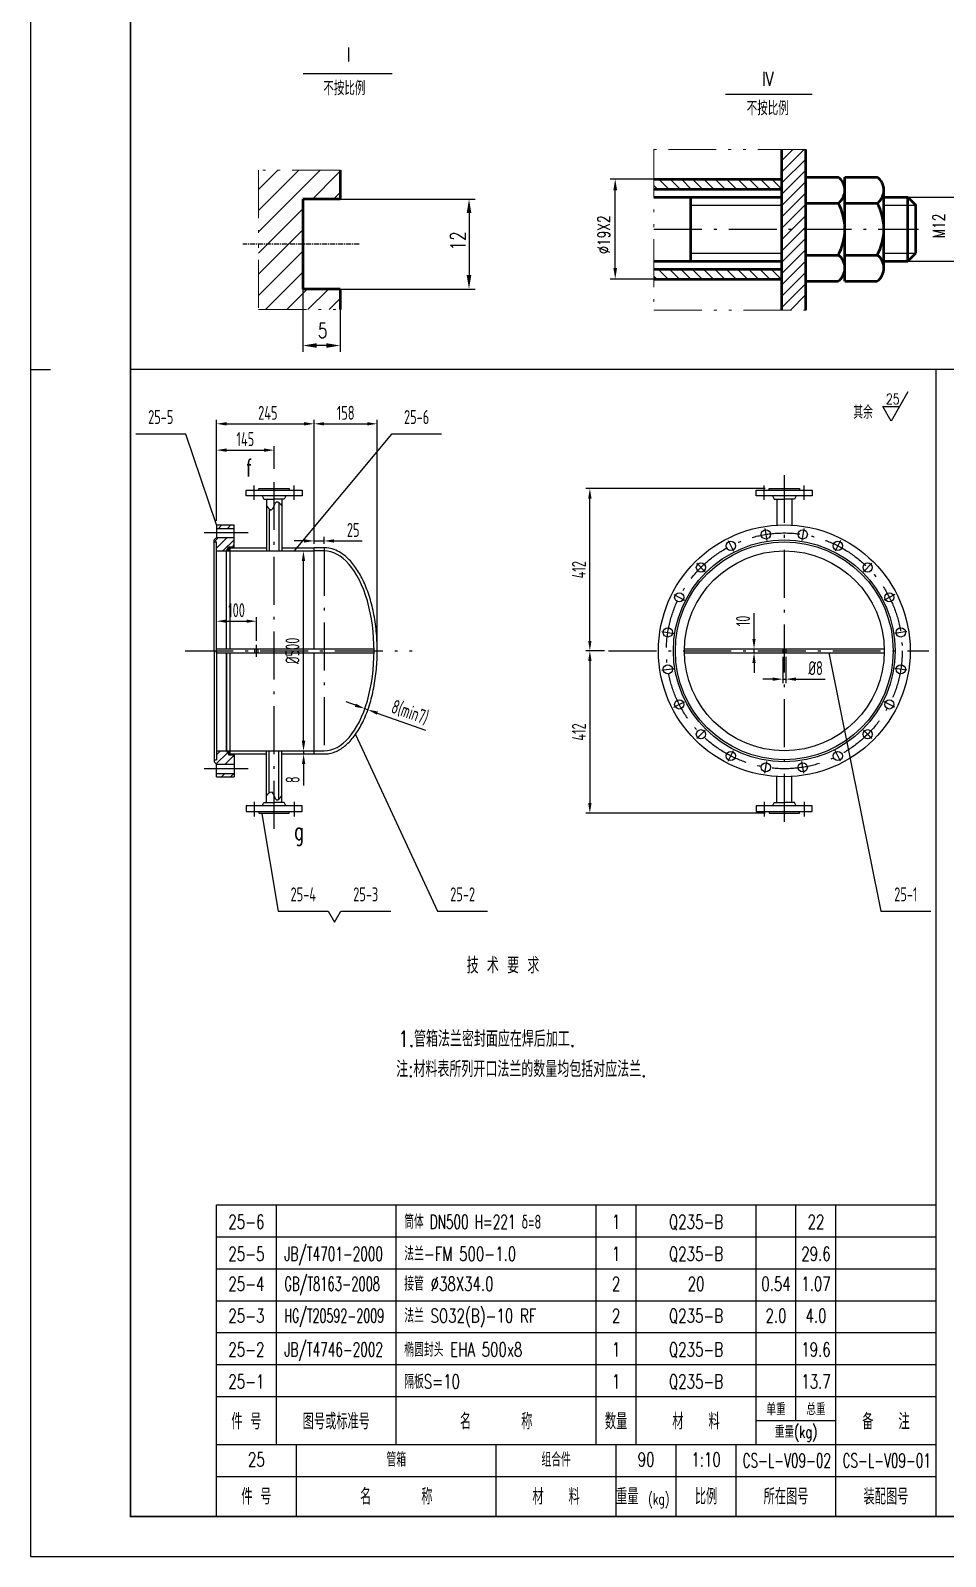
# Model space of a CAD drawing. Extents: x 28446 to 36913, y 3260 to 15560.
# Drawn here: x 28446 to 30735, y 3260 to 7078 of the extents above; entities that cross this region are included whole.
import ezdxf
from ezdxf.enums import TextEntityAlignment as Align

# ---------------------------------------------------------------- set-up
doc = ezdxf.new("R2010")
doc.units = 0
doc.header["$LTSCALE"] = 10
for name, pattern in [('ACAD_ISO10W100', [18.7, 12, -3, 0.7, -3]), ('ACAD_ISO12W100', [22.4, 12, -3, 0.7, -3, 0.7, -3]), ('CENTER', [2, 1.25, -0.25, 0.25, -0.25]), ('DASHED', [5, 4, -1])]:
    doc.linetypes.add(name, pattern=pattern)
for name, color, linetype in [('2', 1, 'Continuous'), ('CDR_DWG3', 2, 'ACAD_ISO10W100'), ('CDR_DWG4', 3, 'ACAD_ISO12W100'), ('hgjy', 7, 'Continuous'), ('K1', 4, 'Continuous'), ('STEEL_DASH', 7, 'DASHED'), ('tank', 1, 'Continuous'), ('tankx', 2, 'ACAD_ISO10W100'), ('tanky', 7, 'Continuous')]:
    doc.layers.add(name, color=color, linetype=linetype)
doc.layers.add('CDR_DWG1', color=1, linetype='Continuous', lineweight=50)
doc.layers.add('双点划线', color=3, linetype='ACAD_ISO12W100', lineweight=18)
doc.styles.add('HGCAD', font='gbenor.shx', dxfattribs={"width": 0.75, "bigfont": 'gbcbig.shx'})
doc.styles.add('hzfs', font='simplex.shx', dxfattribs={"width": 0.7, "bigfont": 'hzfs.shx'})
doc.dimstyles.new('HGCAD$0', dxfattribs={"dimscale": 10, "dimtxt": 3.5, "dimasz": 2.5, "dimexe": 1, "dimexo": 1, "dimgap": 1, "dimtad": 1, "dimdec": 0, "dimdsep": 46, "dimtxsty": 'HGCAD', "dimcen": 0, "dimclrd": 4, "dimclre": 4, "dimclrt": 7, "dimadec": 0, "dimazin": 0, "dimtfac": 0.7, "dimtmove": 0, "dimatfit": 0, "dimfxl": 1, "dimarcsym": 0})
pattern_1 = [(45, (0, 2038.154), (-11.22532, 11.22532), [])]

# ---------------------------------------------------------------- blocks, each defined once
blk = doc.blocks.new('*D93')
at = {"color": 4, "lineweight": -2}
for p, q in [((28911.4, 5563.3), (28911.4, 5610.1)), ((28936.4, 5600.1), (28986.4, 5600.1)), ((29011.4, 5551.2), (29011.4, 5610.1))]:
    blk.add_line(p, q, dxfattribs=at)
at = {"color": 4}
for points in [[(28936.4, 5604.3), (28936.4, 5596), (28911.4, 5600.1)], [(28986.4, 5604.3), (28986.4, 5596), (29011.4, 5600.1)]]:
    blk.add_solid(points, dxfattribs=at)
at = {"layer": 'Defpoints', "color": 0}
for p in [(29011.4, 5600.1), (28911.4, 5553.3), (29011.4, 5541.2)]:
    blk.add_point(p, dxfattribs=at)
at = {"color": 7, "insert": (28961.4, 5627.6), "char_height": 35, "attachment_point": 5, "style": 'HGCAD'}
blk.add_mtext('100', dxfattribs=at)
blk = doc.blocks.new('*D94')
at = {"color": 4, "lineweight": -2}
for p, q in [((30256, 5555.8), (30256, 5620.5)), ((30256, 5520.8), (30256, 5530.8)), ((30256, 5495.8), (30256, 5470.8))]:
    blk.add_line(p, q, dxfattribs=at)
at = {"color": 4}
for points in [[(30251.8, 5555.8), (30260.1, 5555.8), (30256, 5530.8)], [(30251.8, 5495.8), (30260.1, 5495.8), (30256, 5520.8)]]:
    blk.add_solid(points, dxfattribs=at)
at = {"layer": 'Defpoints', "color": 0}
for p in [(30256, 5530.8), (30256, 5530.8), (30256, 5520.8)]:
    blk.add_point(p, dxfattribs=at)
at = {"color": 7, "insert": (30228.5, 5600.7), "char_height": 35, "attachment_point": 5, "rotation": 90, "style": 'HGCAD'}
blk.add_mtext('10', dxfattribs=at)
blk = doc.blocks.new('*D95')
at = {"color": 4, "lineweight": -2}
for p, q in [((28911.4, 5850.8), (28911.4, 6038.1)), ((29055.4, 5981.3), (29055.4, 6038.1)), ((28936.4, 6028.1), (29030.4, 6028.1))]:
    blk.add_line(p, q, dxfattribs=at)
at = {"color": 4}
for points in [[(28936.4, 6032.3), (28936.4, 6023.9), (28911.4, 6028.1)], [(29030.4, 6032.3), (29030.4, 6023.9), (29055.4, 6028.1)]]:
    blk.add_solid(points, dxfattribs=at)
at = {"layer": 'Defpoints', "color": 0}
for p in [(29055.4, 6028.1), (29055.4, 5971.3), (28911.4, 5840.8)]:
    blk.add_point(p, dxfattribs=at)
at = {"color": 7, "insert": (28983.4, 6055.6), "char_height": 35, "attachment_point": 5, "style": 'HGCAD'}
blk.add_mtext('145', dxfattribs=at)
blk = doc.blocks.new('*D96')
at = {"color": 4, "lineweight": -2}
for p, q in [((29155.4, 5793.8), (29155.4, 5810.9)), ((29180.4, 5793.8), (29180.4, 5810.9)), ((29130.4, 5800.9), (29105.4, 5800.9)), ((29155.4, 5800.9), (29180.4, 5800.9)), ((29205.4, 5800.9), (29276, 5800.9))]:
    blk.add_line(p, q, dxfattribs=at)
at = {"color": 4}
for points in [[(29130.4, 5805), (29130.4, 5796.7), (29155.4, 5800.9)], [(29205.4, 5805), (29205.4, 5796.7), (29180.4, 5800.9)]]:
    blk.add_solid(points, dxfattribs=at)
at = {"layer": 'Defpoints', "color": 0}
for p in [(29155.4, 5783.8), (29180.4, 5800.9), (29180.4, 5783.8)]:
    blk.add_point(p, dxfattribs=at)
at = {"color": 7, "insert": (29253.2, 5828.4), "char_height": 35, "attachment_point": 5, "style": 'HGCAD'}
blk.add_mtext('25', dxfattribs=at)
blk = doc.blocks.new('*D85')
at = {"color": 4, "lineweight": -2}
for p, q in [((28911.4, 5850.8), (28911.4, 6103.9)), ((28936.4, 6093.9), (29130.4, 6093.9)), ((29155.4, 5793.8), (29155.4, 6103.9))]:
    blk.add_line(p, q, dxfattribs=at)
at = {"color": 4}
for points in [[(28936.4, 6098.1), (28936.4, 6089.8), (28911.4, 6093.9)], [(29130.4, 6098.1), (29130.4, 6089.8), (29155.4, 6093.9)]]:
    blk.add_solid(points, dxfattribs=at)
at = {"layer": 'Defpoints', "color": 0}
for p in [(29155.4, 6093.9), (28911.4, 5840.8), (29155.4, 5783.8)]:
    blk.add_point(p, dxfattribs=at)
at = {"color": 7, "insert": (29039.7, 6121.4), "char_height": 35, "attachment_point": 5, "style": 'HGCAD'}
blk.add_mtext('245', dxfattribs=at)
blk = doc.blocks.new('*D97')
at = {"color": 4, "lineweight": -2}
for p, q in [((29155.4, 5793.8), (29155.4, 6103.9)), ((29180.4, 6093.9), (29288.4, 6093.9)), ((29313.4, 5535.8), (29313.4, 6103.9))]:
    blk.add_line(p, q, dxfattribs=at)
at = {"color": 4}
for points in [[(29180.4, 6098.1), (29180.4, 6089.8), (29155.4, 6093.9)], [(29288.4, 6098.1), (29288.4, 6089.8), (29313.4, 6093.9)]]:
    blk.add_solid(points, dxfattribs=at)
at = {"layer": 'Defpoints', "color": 0}
for p in [(29313.4, 6093.9), (29155.4, 5783.8), (29313.4, 5525.8)]:
    blk.add_point(p, dxfattribs=at)
at = {"color": 7, "insert": (29234.4, 6121.4), "char_height": 35, "attachment_point": 5, "style": 'HGCAD'}
blk.add_mtext('158', dxfattribs=at)
blk = doc.blocks.new('*D98')
at = {"color": 4, "lineweight": -2}
for p, q in [((29258.9, 5389.6), (29235.3, 5398)), ((29282.4, 5381.3), (29290, 5378.6)), ((29313.5, 5370.3), (29434.3, 5327.5))]:
    blk.add_line(p, q, dxfattribs=at)
at = {"color": 4}
for points in [[(29260.2, 5393.6), (29257.5, 5385.7), (29282.4, 5381.3)], [(29314.9, 5374.2), (29312.1, 5366.3), (29290, 5378.6)]]:
    blk.add_solid(points, dxfattribs=at)
at = {"layer": 'Defpoints', "color": 0}
for p in [(29282.4, 5381.3), (29290, 5378.6), (29290, 5378.6)]:
    blk.add_point(p, dxfattribs=at)
at = {"color": 7, "insert": (29395.1, 5371.3), "char_height": 35, "attachment_point": 5, "rotation": 340.4899, "style": 'HGCAD'}
blk.add_mtext('8(min7)', dxfattribs=at)
blk = doc.blocks.new('*D99')
at = {"color": 4, "lineweight": -2}
for p, q in [((30283.8, 5931.8), (29835.3, 5931.8)), ((29845.3, 5550.8), (29845.3, 5906.8)), ((29881.8, 5525.8), (29835.3, 5525.8))]:
    blk.add_line(p, q, dxfattribs=at)
at = {"color": 4}
for points in [[(29841.1, 5906.8), (29849.5, 5906.8), (29845.3, 5931.8)], [(29841.1, 5550.8), (29849.5, 5550.8), (29845.3, 5525.8)]]:
    blk.add_solid(points, dxfattribs=at)
at = {"layer": 'Defpoints', "color": 0}
for p in [(29845.3, 5931.8), (30293.8, 5931.8), (29891.8, 5525.8)]:
    blk.add_point(p, dxfattribs=at)
at = {"color": 7, "insert": (29817.8, 5728.8), "char_height": 35, "attachment_point": 5, "rotation": 90, "style": 'HGCAD'}
blk.add_mtext('412', dxfattribs=at)
blk = doc.blocks.new('*D100')
at = {"color": 4, "lineweight": -2}
for p, q in [((30327.8, 5510.8), (30327.8, 5445.1)), ((30335.8, 5510.8), (30335.8, 5445.1)), ((30302.8, 5455.1), (30277.8, 5455.1)), ((30327.8, 5455.1), (30335.8, 5455.1)), ((30360.8, 5455.1), (30434.2, 5455.1))]:
    blk.add_line(p, q, dxfattribs=at)
at = {"color": 4}
for points in [[(30302.8, 5459.2), (30302.8, 5450.9), (30327.8, 5455.1)], [(30360.8, 5459.2), (30360.8, 5450.9), (30335.8, 5455.1)]]:
    blk.add_solid(points, dxfattribs=at)
at = {"layer": 'Defpoints', "color": 0}
for p in [(30327.8, 5520.8), (30335.8, 5520.8), (30335.8, 5455.1)]:
    blk.add_point(p, dxfattribs=at)
at = {"color": 7, "insert": (30410, 5482.6), "char_height": 35, "attachment_point": 5, "style": 'HGCAD'}
blk.add_mtext('%%C8', dxfattribs=at)
blk = doc.blocks.new('*D101')
at = {"color": 4, "lineweight": -2}
for p, q in [((29116.7, 5775.8), (29138.8, 5775.8)), ((29128.8, 5300.8), (29128.8, 5750.8)), ((29116.7, 5275.8), (29138.8, 5275.8))]:
    blk.add_line(p, q, dxfattribs=at)
at = {"color": 4}
for points in [[(29124.6, 5750.8), (29132.9, 5750.8), (29128.8, 5775.8)], [(29124.6, 5300.8), (29132.9, 5300.8), (29128.8, 5275.8)]]:
    blk.add_solid(points, dxfattribs=at)
at = {"layer": 'Defpoints', "color": 0}
for p in [(29106.7, 5775.8), (29128.8, 5775.8), (29106.7, 5275.8)]:
    blk.add_point(p, dxfattribs=at)
at = {"color": 7, "insert": (29101.3, 5525.8), "char_height": 35, "attachment_point": 5, "rotation": 90, "style": 'HGCAD'}
blk.add_mtext('%%C500', dxfattribs=at)
blk = doc.blocks.new('*D86')
at = {"color": 4, "lineweight": -2}
for p, q in [((29129.2, 5300.8), (29129.2, 5325.8)), ((29126.3, 5275.8), (29139.2, 5275.8)), ((29129.2, 5275.8), (29129.2, 5267.8)), ((29129.2, 5242.8), (29129.2, 5189.1))]:
    blk.add_line(p, q, dxfattribs=at)
at = {"color": 4}
for points in [[(29125, 5300.8), (29133.3, 5300.8), (29129.2, 5275.8)], [(29125, 5242.8), (29133.3, 5242.8), (29129.2, 5267.8)]]:
    blk.add_solid(points, dxfattribs=at)
at = {"layer": 'Defpoints', "color": 0}
for p in [(29116.3, 5275.8), (29129.2, 5267.8), (29129.2, 5267.8)]:
    blk.add_point(p, dxfattribs=at)
at = {"color": 7, "insert": (29101.7, 5203.4), "char_height": 35, "attachment_point": 5, "rotation": 90, "style": 'HGCAD'}
blk.add_mtext('8', dxfattribs=at)
blk = doc.blocks.new('*D117')
at = {"color": 4, "lineweight": -2}
for p, q in [((29881.8, 5525.8), (29835.3, 5525.8)), ((29845.3, 5500.8), (29845.3, 5144.8)), ((30283.8, 5119.8), (29835.3, 5119.8))]:
    blk.add_line(p, q, dxfattribs=at)
at = {"color": 4}
for points in [[(29841.1, 5500.8), (29849.5, 5500.8), (29845.3, 5525.8)], [(29841.1, 5144.8), (29849.5, 5144.8), (29845.3, 5119.8)]]:
    blk.add_solid(points, dxfattribs=at)
at = {"layer": 'Defpoints', "color": 0}
for p in [(29891.8, 5525.8), (29845.3, 5119.8), (30293.8, 5119.8)]:
    blk.add_point(p, dxfattribs=at)
at = {"color": 7, "insert": (29817.8, 5322.8), "char_height": 35, "attachment_point": 5, "rotation": 90, "style": 'HGCAD'}
blk.add_mtext('412', dxfattribs=at)

msp = doc.modelspace()

# ---------------------------------------------------------------- hatches: boundary and pattern name
h = msp.add_hatch(color=256)
h.paths.add_polyline_path([(28936.653, 5775.819), (28945.427, 5775.819), (28945.427, 5783.819), (28945.427, 5785.819), (28942.427, 5785.819)])
h.paths.add_polyline_path([(28952.427, 5785.819), (28952.427, 5783.819), (28955.427, 5783.819), (28955.427, 5791.016)])
h = msp.add_hatch(color=256)
h.paths.add_polyline_path([(28936.653, 5275.819), (28945.427, 5275.819), (28945.427, 5267.819), (28945.427, 5265.819), (28942.427, 5265.819)])
h.paths.add_polyline_path([(28952.427, 5265.819), (28952.427, 5267.819), (28955.427, 5267.819), (28955.427, 5260.623)])
at = {"layer": 'STEEL_DASH', "linetype": 'ByBlock'}
h = msp.add_hatch(dxfattribs=at)
h.set_pattern_fill('ANSI31', color=256, scale=5, style=0)
h.set_pattern_definition(pattern_1)
h.paths.add_polyline_path([(28955.427, 5840.819), (28911.427, 5840.819), (28911.427, 5832.319), (28955.427, 5832.319)])
h.paths.add_polyline_path([(28955.427, 5809.319), (28911.427, 5809.319), (28905.427, 5803.319), (28905.427, 5798.319), (28911.427, 5798.319), (28911.427, 5775.819), (28917.427, 5775.819), (28936.653, 5775.819), (28942.427, 5785.819), (28952.427, 5785.819), (28955.427, 5791.016)])
h = msp.add_hatch(dxfattribs=at)
h.set_pattern_fill('ANSI31', color=256, scale=5, style=0)
h.set_pattern_definition(pattern_1)
h.paths.add_polyline_path([(28955.427, 5260.623), (28952.427, 5265.819), (28942.427, 5265.819), (28936.653, 5275.819), (28911.427, 5275.819), (28911.427, 5253.319), (28905.427, 5253.319), (28905.427, 5248.319), (28911.427, 5242.319), (28955.427, 5242.319)])
h.paths.add_polyline_path([(28955.427, 5219.319), (28911.427, 5219.319), (28911.427, 5210.819), (28955.427, 5210.819)])

# ---------------------------------------------------------------- linework, layer by layer
for p, q in [((28445.994, 9200.017), (28445.994, 3260.017)), ((30325.664, 6724.751), (30381.041, 6780.129)), ((30325.664, 6753.035), (30352.757, 6780.129)), ((29016.201, 6627.301), (29117.405, 6728.504)), ((29127.09, 6685.156), (29170.438, 6728.504)), ((29211.465, 6716.498), (29220.84, 6725.873)), ((30325.663, 6696.467), (30385.664, 6756.467)), ((30325.663, 6668.182), (30385.664, 6728.182)), ((29016.201, 6574.268), (29127.09, 6685.156)), ((29151.131, 6656.165), (29211.465, 6716.498)), ((30005.666, 6706.152), (29896.239, 6706.152)), ((30014.306, 6681.152), (30005.664, 6689.794)), ((30042.591, 6681.151), (30017.59, 6706.152)), ((30070.875, 6681.151), (30045.875, 6706.151)), ((30099.16, 6681.151), (30074.16, 6706.151)), ((30127.444, 6681.15), (30102.444, 6706.151)), ((30155.729, 6681.15), (30130.729, 6706.15)), ((30184.014, 6681.15), (30159.013, 6706.15)), ((30212.298, 6681.149), (30187.298, 6706.15)), ((30240.583, 6681.149), (30215.583, 6706.149)), ((30268.867, 6681.149), (30243.867, 6706.149)), ((30297.152, 6681.149), (30272.152, 6706.149)), ((30325.436, 6681.148), (30300.436, 6706.149)), ((30325.663, 6639.898), (30385.663, 6699.898)), ((29204.164, 6656.165), (29211.465, 6663.465)), ((29211.465, 6663.465), (29220.84, 6672.84)), ((29220.84, 6656.165), (29558.611, 6656.165)), ((29908.739, 6484.151), (29908.739, 6678.152)), ((30325.663, 6611.614), (30385.663, 6671.614)), ((30325.663, 6583.329), (30385.663, 6643.33)), ((30640.664, 6661.152), (30760.592, 6661.152)), ((29038.631, 6543.665), (29127.09, 6632.123)), ((29542.986, 6621.165), (29542.986, 6466.165)), ((30098.317, 6641.153), (30325.663, 6641.153)), ((30351.766, 6581.148), (30385.663, 6615.045)), ((30580.664, 6641.152), (30660.664, 6641.152)), ((29091.664, 6543.665), (29127.09, 6579.09)), ((30325.663, 6526.761), (30380.05, 6581.148)), ((30325.663, 6555.045), (30351.766, 6581.148)), ((30380.05, 6581.148), (30385.663, 6586.761)), ((29016.201, 6468.202), (29091.664, 6543.665)), ((29016.201, 6521.235), (29038.631, 6543.665)), ((30325.663, 6498.477), (30385.663, 6558.477)), ((30325.663, 6470.192), (30385.663, 6530.192)), ((29016.201, 6415.169), (29127.09, 6526.057)), ((30098.317, 6521.153), (30325.663, 6521.153)), ((30325.663, 6441.908), (30385.663, 6501.908)), ((30580.663, 6521.152), (30660.663, 6521.152)), ((30640.663, 6501.152), (30760.592, 6501.152)), ((29033.929, 6379.863), (29127.09, 6473.024)), ((30005.664, 6456.151), (29896.239, 6456.151)), ((30013.033, 6456.151), (30005.664, 6463.52)), ((30041.317, 6456.151), (30016.317, 6481.151)), ((30069.601, 6456.151), (30044.601, 6481.151)), ((30097.885, 6456.152), (30072.885, 6481.152)), ((30126.169, 6456.152), (30101.169, 6481.152)), ((30154.453, 6456.152), (30129.453, 6481.152)), ((30182.737, 6456.153), (30157.737, 6481.152)), ((30211.021, 6456.153), (30186.021, 6481.153)), ((30239.304, 6456.153), (30214.305, 6481.153)), ((30267.588, 6456.154), (30242.589, 6481.153)), ((30295.872, 6456.154), (30270.873, 6481.154)), ((30324.156, 6456.154), (30299.157, 6481.154)), ((30325.663, 6413.624), (30385.663, 6473.624)), ((29086.962, 6379.863), (29127.09, 6419.991)), ((29127.09, 6419.991), (29138.263, 6431.165)), ((29127.09, 6431.165), (29127.09, 6274.15)), ((29139.995, 6379.863), (29191.296, 6431.165)), ((29220.84, 6431.165), (29558.611, 6431.165)), ((30325.663, 6385.339), (30385.663, 6445.339)), ((30346.931, 6378.323), (30385.663, 6417.055)), ((29193.028, 6379.863), (29220.84, 6407.675)), ((29220.84, 6379.863), (29220.84, 6274.15)), ((29185.84, 6289.775), (29162.09, 6289.775)), ((28445.994, 6230.017), (28495.994, 6230.017)), ((32725.994, 6230.017), (28695.994, 6230.017)), ((28911.427, 5840.819), (28834.327, 6068.362)), ((28945.427, 5783.819), (28945.427, 5785.819)), ((28945.427, 5267.819), (28945.427, 5265.819)), ((28445.994, 3260.017), (36855.994, 3260.017))]:
    msp.add_line(p, q)
at = {"linetype": 'ByBlock'}
msp.add_line((29349.476, 6068.362), (29105.427, 5775.819), dxfattribs=at)
msp.add_lwpolyline([(30640.927, 6173.773), (30598.87, 6100.928), (30577.841, 6137.35), (30619.898, 6137.35)])
for points in [[(29904.072, 6678.152), (29913.406, 6678.152), (29908.739, 6706.152)], [(29548.819, 6621.165), (29537.152, 6621.165), (29542.986, 6656.165)], [(29548.819, 6466.165), (29537.152, 6466.165), (29542.986, 6431.165)], [(29904.072, 6484.151), (29913.406, 6484.151), (29908.739, 6456.151)], [(29162.09, 6295.608), (29162.09, 6283.942), (29127.09, 6289.775)], [(29185.84, 6295.608), (29185.84, 6283.942), (29220.84, 6289.775)]]:
    msp.add_solid(points)
at = {"layer": '2'}
for p, q in [((29025.728, 5913.819), (29030.072, 5905.52)), ((29030.072, 5905.52), (29055.427, 5905.52)), ((29080.782, 5905.52), (29055.427, 5905.52)), ((29085.126, 5913.819), (29080.782, 5905.52)), ((30302.059, 5913.819), (30306.403, 5905.52)), ((30306.403, 5905.52), (30331.759, 5905.52)), ((30357.114, 5905.52), (30331.759, 5905.52)), ((30361.458, 5913.819), (30357.114, 5905.52)), ((29025.728, 5137.819), (29030.072, 5146.119)), ((29030.072, 5146.119), (29055.427, 5146.119)), ((29080.782, 5146.119), (29055.427, 5146.119)), ((29085.126, 5137.819), (29080.782, 5146.119)), ((30302.059, 5137.819), (30306.403, 5146.119)), ((30306.403, 5146.119), (30331.759, 5146.119)), ((30357.114, 5146.119), (30331.759, 5146.119)), ((30361.458, 5137.819), (30357.114, 5146.119))]:
    msp.add_line(p, q, dxfattribs=at)
at = {"layer": 'CDR_DWG1'}
for p, q in [((30325.663, 6378.323), (30325.664, 6780.129)), ((30385.663, 6378.323), (30385.664, 6780.129)), ((29220.84, 6728.504), (29220.84, 6656.165)), ((30005.664, 6706.152), (30325.663, 6706.148)), ((30385.664, 6711.151), (30466.914, 6711.151)), ((30483.163, 6451.151), (30483.164, 6711.151)), ((30483.164, 6711.151), (30564.414, 6711.151)), ((29127.09, 6656.165), (29127.09, 6431.165)), ((29220.84, 6656.165), (29127.09, 6656.165)), ((30005.663, 6681.152), (30325.663, 6681.148)), ((30005.664, 6661.153), (30325.663, 6661.153)), ((30098.317, 6501.153), (30098.317, 6661.153)), ((30385.664, 6646.151), (30466.914, 6646.151)), ((30483.164, 6646.151), (30564.414, 6646.151)), ((30580.663, 6483.651), (30580.664, 6678.651)), ((30580.664, 6661.152), (30640.664, 6661.152)), ((30640.663, 6501.152), (30640.664, 6661.152)), ((30640.664, 6661.152), (30660.664, 6641.152)), ((30660.663, 6521.152), (30660.664, 6641.152)), ((30005.664, 6501.153), (30325.663, 6501.153)), ((30385.663, 6516.151), (30466.913, 6516.151)), ((30483.163, 6516.151), (30564.413, 6516.151)), ((30580.663, 6501.152), (30640.663, 6501.152)), ((30640.663, 6501.152), (30660.663, 6521.152)), ((30005.663, 6481.151), (30325.663, 6481.154)), ((30005.664, 6456.151), (30325.663, 6456.154)), ((29220.84, 6431.165), (29127.09, 6431.165)), ((29220.84, 6431.165), (29220.84, 6379.863)), ((30385.663, 6451.151), (30466.913, 6451.151)), ((30483.163, 6451.151), (30564.413, 6451.151))]:
    msp.add_line(p, q, dxfattribs=at)
for centre, radius, start, end in [((30442.539, 6678.651), 40.625, 306.869888, 53.130096), ((30540.039, 6678.651), 40.625, 306.869888, 53.130096), ((30345.038, 6581.152), 138.125, 331.927513, 28.072487), ((30442.538, 6581.151), 138.125, 331.927513, 28.072487), ((30442.538, 6483.651), 40.625, 306.869888, 53.130096), ((30540.038, 6483.651), 40.625, 306.869888, 53.130096)]:
    msp.add_arc(centre, radius, start, end, dxfattribs=at)
at = {"layer": 'CDR_DWG3', "linetype": 'CENTER'}
msp.add_line((29267.89, 6543.665), (28977.294, 6543.665), dxfattribs=at)
at = {"layer": 'CDR_DWG4'}
msp.add_line((29016.201, 6680.334), (29064.372, 6728.504), dxfattribs=at)
at = {"layer": 'hgjy'}
for p, q in [((29127.72, 6970.205), (29350.325, 6970.205)), ((30184.723, 6918.718), (30401.395, 6918.718))]:
    msp.add_line(p, q, dxfattribs=at)
at = {"layer": 'K1', "const_width": 4}
msp.add_lwpolyline([(36755.994, 3360.017), (36755.994, 9100.017), (28695.994, 9100.017), (28695.994, 3360.017)], close=True, dxfattribs=at)
at = {"layer": 'tank'}
for p, q in [((30710.994, 6230.017), (30710.994, 3360.017)), ((28985.427, 5913.819), (28985.427, 5927.819)), ((28985.427, 5927.819), (29125.427, 5927.819)), ((29017.427, 5927.819), (29017.427, 5931.819)), ((29017.427, 5931.819), (29093.427, 5931.819)), ((29093.427, 5931.819), (29093.427, 5927.819)), ((29125.427, 5927.819), (29125.427, 5913.819)), ((30261.759, 5913.819), (30261.759, 5927.819)), ((30261.759, 5927.819), (30401.759, 5927.819)), ((30293.759, 5927.819), (30293.759, 5931.819)), ((30293.759, 5931.819), (30369.759, 5931.819)), ((30369.759, 5931.819), (30369.759, 5927.819)), ((30401.759, 5927.819), (30401.759, 5913.819)), ((29125.427, 5913.819), (28985.427, 5913.819)), ((29036.427, 5905.52), (29036.427, 5775.819)), ((29043.427, 5881.058), (29043.427, 5775.819)), ((29067.427, 5896.581), (29067.427, 5775.819)), ((29074.427, 5905.52), (29074.427, 5775.819)), ((30401.759, 5913.819), (30261.759, 5913.819)), ((30312.759, 5905.52), (30312.759, 5840.246)), ((30350.759, 5905.52), (30350.759, 5840.246)), ((28905.427, 5803.319), (28911.427, 5809.319)), ((28905.427, 5525.819), (28905.427, 5803.319)), ((28911.427, 5840.819), (28911.427, 5809.319)), ((28911.427, 5840.819), (28955.427, 5840.819)), ((28911.427, 5832.319), (28955.427, 5832.319)), ((28911.427, 5809.319), (28955.427, 5809.319)), ((28955.427, 5783.819), (28955.427, 5840.819)), ((28905.427, 5798.319), (28911.427, 5798.319)), ((28911.427, 5775.819), (28911.427, 5798.319)), ((28911.427, 5525.819), (28911.427, 5798.319)), ((28911.427, 5775.819), (28945.427, 5775.819)), ((28911.427, 5775.819), (28917.427, 5775.819)), ((28936.653, 5775.819), (28942.427, 5785.819)), ((28936.653, 5530.819), (28936.653, 5775.819)), ((28942.427, 5785.819), (28952.427, 5785.819)), ((28945.427, 5530.819), (28945.427, 5783.819)), ((28945.427, 5783.819), (29036.427, 5783.819)), ((28945.427, 5775.819), (29055.427, 5775.819)), ((28952.427, 5785.819), (28955.427, 5791.016)), ((28952.427, 5783.819), (28952.427, 5785.819)), ((29055.427, 5775.819), (29155.427, 5775.819)), ((29074.427, 5783.819), (29155.427, 5783.819)), ((29155.427, 5530.819), (29155.427, 5783.819)), ((29180.427, 5783.819), (29155.427, 5783.819)), ((29180.427, 5775.819), (29155.427, 5775.819)), ((28905.427, 5525.819), (28905.427, 5248.319)), ((28911.427, 5519.819), (28911.427, 5531.819)), ((28911.427, 5530.819), (29305.402, 5530.819)), ((28911.427, 5525.819), (28911.427, 5253.319)), ((28911.427, 5520.819), (29305.402, 5520.819)), ((28936.653, 5275.819), (28936.653, 5520.819)), ((28936.653, 5520.819), (28936.653, 5275.819)), ((28945.427, 5267.819), (28945.427, 5520.819)), ((29007.427, 5520.819), (29007.427, 5530.819)), ((29015.427, 5520.819), (29015.427, 5530.819)), ((29155.427, 5267.819), (29155.427, 5520.819)), ((30081.809, 5530.819), (30581.709, 5530.819)), ((30081.809, 5520.819), (30581.709, 5520.819)), ((30327.759, 5530.819), (30327.759, 5520.819)), ((30335.759, 5530.819), (30335.759, 5520.819)), ((28911.427, 5275.819), (28945.427, 5275.819)), ((28911.427, 5275.819), (28911.427, 5253.319)), ((28911.427, 5275.819), (28917.427, 5275.819)), ((28936.653, 5275.819), (28942.427, 5265.819)), ((28945.427, 5275.819), (29044.927, 5275.819)), ((29032.927, 5275.819), (29180.427, 5275.819)), ((29036.427, 5146.119), (29036.427, 5275.819)), ((29043.427, 5170.581), (29043.427, 5275.819)), ((29067.427, 5155.058), (29067.427, 5275.819)), ((29074.427, 5146.119), (29074.427, 5275.819)), ((28905.427, 5253.319), (28911.427, 5253.319)), ((28905.427, 5248.319), (28911.427, 5242.319)), ((28911.427, 5210.819), (28911.427, 5242.319)), ((28911.427, 5242.319), (28955.427, 5242.319)), ((28942.427, 5265.819), (28952.427, 5265.819)), ((28945.427, 5267.819), (29036.427, 5267.819)), ((28952.427, 5267.819), (28952.427, 5265.819)), ((28952.427, 5265.819), (28955.427, 5260.623)), ((28955.427, 5267.819), (28955.427, 5210.819)), ((29074.427, 5267.819), (29180.427, 5267.819)), ((28911.427, 5219.319), (28955.427, 5219.319)), ((28911.427, 5210.819), (28955.427, 5210.819)), ((30312.759, 5146.119), (30312.759, 5211.393)), ((30350.759, 5146.119), (30350.759, 5211.393)), ((28985.427, 5137.819), (28985.427, 5123.819)), ((29125.427, 5137.819), (28985.427, 5137.819)), ((28985.427, 5123.819), (29125.427, 5123.819)), ((29017.427, 5123.819), (29017.427, 5119.819)), ((29017.427, 5119.819), (29093.427, 5119.819)), ((29093.427, 5119.819), (29093.427, 5123.819)), ((29125.427, 5123.819), (29125.427, 5137.819)), ((30261.759, 5137.819), (30261.759, 5123.819)), ((30401.759, 5137.819), (30261.759, 5137.819)), ((30261.759, 5123.819), (30401.759, 5123.819)), ((30293.759, 5123.819), (30293.759, 5119.819)), ((30293.759, 5119.819), (30369.759, 5119.819)), ((30369.759, 5119.819), (30369.759, 5123.819)), ((30401.759, 5123.819), (30401.759, 5137.819)), ((28910.994, 3540.017), (28910.994, 4140.017)), ((28910.994, 4140.017), (30710.994, 4140.017)), ((28910.994, 3360.017), (28910.994, 3540.017)), ((28910.994, 3540.017), (30710.994, 3540.017)), ((30710.994, 3460.017), (30710.994, 3360.017))]:
    msp.add_line(p, q, dxfattribs=at)
for centre, radius in [((30331.759, 5525.819), 315), ((30331.759, 5525.819), 277.5), ((30285.61, 5817.188), 11.5), ((30377.907, 5817.188), 11.5), ((30331.759, 5525.819), 272.5), ((30331.759, 5525.819), 250), ((30197.831, 5788.666), 11.5), ((30465.686, 5788.666), 11.5), ((30123.162, 5734.416), 11.5), ((30540.355, 5734.416), 11.5), ((30068.912, 5659.747), 11.5), ((30594.605, 5659.747), 11.5), ((30040.391, 5571.968), 11.5), ((30623.127, 5571.968), 11.5), ((30040.391, 5479.671), 11.5), ((30623.127, 5479.671), 11.5), ((30068.912, 5391.892), 11.5), ((30594.605, 5391.892), 11.5), ((30123.162, 5317.223), 11.5), ((30540.355, 5317.223), 11.5), ((30197.831, 5262.973), 11.5), ((30465.686, 5262.973), 11.5), ((30285.61, 5234.451), 11.5), ((30377.907, 5234.451), 11.5)]:
    msp.add_circle(centre, radius, dxfattribs=at)
msp.add_ellipse((29180.427, 5525.819), major_axis=(0, 250), ratio=0.5, start_param=3.14159265, end_param=6.28318531, dxfattribs=at)
msp.add_open_spline([(29180.427, 5267.819), (29184.939, 5267.819), (29189.45, 5268.254), (29198.391, 5269.976), (29202.82, 5271.263), (29211.533, 5274.65), (29215.816, 5276.749), (29228.012, 5283.974), (29235.673, 5290.112), (29250.138, 5304.859), (29256.945, 5313.47), (29269.777, 5333.177), (29275.77, 5344.343), (29286.557, 5368.615), (29291.351, 5381.72), (29299.606, 5409.427), (29303.065, 5424.029), (29308.544, 5454.233), (29310.563, 5469.835), (29313.098, 5501.503), (29313.613, 5517.568), (29313.122, 5549.61), (29312.117, 5565.586), (29308.618, 5596.898), (29306.124, 5612.234), (29299.725, 5641.74), (29295.821, 5655.91), (29286.719, 5682.604), (29281.521, 5695.128), (29269.975, 5718.108), (29263.627, 5728.564), (29249.931, 5747.051), (29242.581, 5755.083), (29229.515, 5766.265), (29224.027, 5770.156), (29212.72, 5776.55), (29206.9, 5779.052), (29195.043, 5782.557), (29189.008, 5783.557), (29182.113, 5783.804), (29181.27, 5783.819), (29180.427, 5783.819)], degree=3, knots=[3.14159265, 3.14159265, 3.14159265, 3.14159265, 3.23758455, 3.23758455, 3.33357644, 3.33357644, 3.42956833, 3.42956833, 3.61300133, 3.61300133, 3.79643432, 3.79643432, 3.98574414, 3.98574414, 4.17505395, 4.17505395, 4.36436377, 4.36436377, 4.55367358, 4.55367358, 4.7429834, 4.7429834, 4.93229321, 4.93229321, 5.12160303, 5.12160303, 5.31091284, 5.31091284, 5.50022265, 5.50022265, 5.68953247, 5.68953247, 5.87884228, 5.87884228, 6.00764377, 6.00764377, 6.13644525, 6.13644525, 6.26524674, 6.26524674, 6.28318531, 6.28318531, 6.28318531, 6.28318531], dxfattribs=at)
at = {"layer": 'tankx'}
for p, q in [((30005.664, 6581.152), (30667.82, 6581.145)), ((29055.427, 5080.319), (29055.427, 5971.319)), ((30331.759, 5965.819), (30331.759, 5085.819)), ((29005.427, 5903.819), (29005.427, 5939.819)), ((29105.427, 5903.819), (29105.427, 5939.819)), ((30281.759, 5903.819), (30281.759, 5939.819)), ((30381.759, 5903.819), (30381.759, 5939.819)), ((28990.558, 5820.819), (28880.296, 5820.819)), ((30283.259, 5832.033), (30287.96, 5802.355)), ((30380.258, 5832.033), (30375.558, 5802.355)), ((29180.427, 5783.819), (29180.427, 5267.819)), ((30191.008, 5802.059), (30204.649, 5775.286)), ((30472.509, 5802.059), (30458.868, 5775.286)), ((30112.534, 5745.044), (30133.781, 5723.797)), ((30550.983, 5745.044), (30529.736, 5723.797)), ((30055.52, 5666.57), (30082.292, 5652.929)), ((30607.998, 5666.57), (30581.225, 5652.929)), ((30025.545, 5574.319), (30055.223, 5569.618)), ((30637.972, 5574.319), (30608.294, 5569.618)), ((29011.427, 5510.961), (29011.427, 5541.25)), ((28833.187, 5525.819), (29400.587, 5525.819)), ((29891.759, 5525.819), (30693.398, 5525.819)), ((30025.545, 5477.32), (30055.223, 5482.021)), ((30637.972, 5477.32), (30608.294, 5482.021)), ((30055.52, 5385.069), (30082.292, 5398.71)), ((30607.998, 5385.069), (30581.225, 5398.71)), ((30112.534, 5306.595), (30133.781, 5327.842)), ((30550.983, 5306.595), (30529.736, 5327.842)), ((30191.008, 5249.58), (30204.649, 5276.353)), ((30472.509, 5249.58), (30458.868, 5276.353)), ((28990.558, 5230.819), (28880.296, 5230.819)), ((28959.427, 5230.819), (28911.427, 5230.819)), ((30283.259, 5219.606), (30287.96, 5249.284)), ((30380.258, 5219.606), (30375.558, 5249.284)), ((29005.427, 5147.819), (29005.427, 5111.819)), ((29105.427, 5147.819), (29105.427, 5111.819)), ((30281.759, 5147.819), (30281.759, 5111.819)), ((30381.759, 5147.819), (30381.759, 5111.819))]:
    msp.add_line(p, q, dxfattribs=at)
msp.add_circle((30331.759, 5525.819), 295, dxfattribs=at)
at = {"layer": 'tanky'}
for p, q in [((28834.327, 6068.362), (28709.327, 6068.362)), ((29474.476, 6068.362), (29349.476, 6068.362)), ((30443.276, 5520.819), (30573.254, 4874.167)), ((29258.609, 5316.347), (29464.523, 4874.167)), ((29024.941, 5117.819), (29065.828, 4874.167)), ((29065.828, 4874.167), (29190.828, 4874.167)), ((29190.828, 4874.167), (29206.453, 4847.105)), ((29206.453, 4847.105), (29222.078, 4874.167)), ((29222.078, 4874.167), (29347.078, 4874.167)), ((29464.523, 4874.167), (29589.523, 4874.167)), ((30573.254, 4874.167), (30698.254, 4874.167)), ((29060.994, 3540.017), (29060.994, 4140.017)), ((29360.994, 3540.017), (29360.994, 4140.017)), ((29860.994, 3540.017), (29860.994, 4140.017)), ((29960.994, 3540.017), (29960.994, 4140.017)), ((30260.994, 3540.017), (30260.994, 4140.017)), ((30360.994, 3600.017), (30360.994, 4140.017)), ((30460.994, 3540.017), (30460.994, 4140.017)), ((28910.994, 4060.017), (30710.994, 4060.017)), ((28910.994, 3980.017), (30710.994, 3980.017)), ((28910.994, 3900.017), (30710.994, 3900.017)), ((28910.994, 3820.017), (30710.994, 3820.017)), ((28910.994, 3740.017), (30710.994, 3740.017)), ((28910.994, 3660.017), (30710.994, 3660.017)), ((30260.994, 3600.017), (30460.994, 3600.017)), ((29110.994, 3360.017), (29110.994, 3540.017)), ((29610.994, 3360.017), (29610.994, 3540.017)), ((29910.994, 3360.017), (29910.994, 3540.017)), ((30060.994, 3360.017), (30060.994, 3540.017)), ((30210.994, 3360.017), (30210.994, 3540.017)), ((30460.994, 3360.017), (30460.994, 3540.017)), ((28910.994, 3460.017), (30710.994, 3460.017))]:
    msp.add_line(p, q, dxfattribs=at)
for points in [[(29036.427, 5888.819), (29049.094, 5878.819), (29061.76, 5898.819), (29074.427, 5888.819)], [(29036.427, 5162.819), (29049.094, 5172.819), (29061.76, 5152.819), (29074.427, 5162.819)]]:
    msp.add_spline(points, degree=3, dxfattribs=at)
at = {"layer": '双点划线'}
for p, q in [((30385.664, 6780.129), (30005.664, 6780.129)), ((30005.664, 6780.129), (30005.664, 6378.323)), ((29016.201, 6728.504), (29016.201, 6379.863)), ((29220.84, 6728.504), (29016.201, 6728.504)), ((29016.201, 6379.863), (29220.84, 6379.863)), ((30005.664, 6378.323), (30385.663, 6378.323))]:
    msp.add_line(p, q, dxfattribs=at)

# ---------------------------------------------------------------- texts
at = {"style": 'hzfs', "width": 0.75}
for s, height, p in [('%%C19X2', 30, (29895.055, 6519.184)), ('M12', 30, (30733.092, 6558.402)), ('12', 37.5, (29533.78, 6527.415))]:
    msp.add_text(s, height=height, rotation=90, dxfattribs=at).set_placement(p)
for s, height, p in [('5', 37.5, (29164.679, 6308.525)), ('25', 26.1224, (30586.143, 6143.075)), ('其余', 32.6531, (30504.406, 6106.732))]:
    msp.add_text(s, height=height, dxfattribs=at).set_placement(p)
at = {"layer": 'hgjy', "style": 'hzfs', "width": 0.75}
for s, p in [('I', (29241.308, 7018.081)), ('IV', (30290.299, 6957.019)), ('不按比例', (30290.299, 6885.326))]:
    msp.add_text(s, height=35, dxfattribs=at).set_placement(p, align=Align.MIDDLE)
for s, height, p in [('不按比例', 35, (29178.651, 6916.054)), ('       技 术 要 求', 40, (29380.662, 4718.729)), ('1.管箱法兰密封面应在焊后加工.', 40, (29366.704, 4535.127)), ('注:材料表所列开口法兰的数量均包括对应法兰.', 40, (29360.947, 4459.421))]:
    msp.add_text(s, height=height, dxfattribs=at).set_placement(p)
at = {"layer": 'tanky'}
for s, height, style, width, p in [('25-5', 35, 'HGCAD', 0.75, (28771.827, 6093.362)), ('25-6', 35, 'HGCAD', 0.75, (29411.976, 6093.362)), ('25-4', 35, 'HGCAD', 0.75, (29128.328, 4899.167)), ('25-3', 35, 'HGCAD', 0.75, (29284.578, 4899.167)), ('25-2', 35, 'HGCAD', 0.75, (29527.023, 4899.167)), ('25-1', 35, 'HGCAD', 0.75, (30635.754, 4899.167)), ('25-1', 35, 'hzfs', 0.7, (28985.994, 3680.017)), ('1', 35, 'hzfs', 0.7, (29910.994, 3680.017)), ('Q235-B', 35, 'hzfs', 0.7, (30110.994, 3680.017)), ('13.7', 35, 'hzfs', 0.7, (30410.994, 3680.017)), ('25', 35, 'hzfs', 0.7, (29010.994, 3485.017)), ('管箱', 35, 'hzfs', 0.7, (29360.994, 3485.017)), ('组合件', 35, 'hzfs', 0.7, (29760.994, 3485.017)), ('90', 35, 'hzfs', 0.7, (29985.994, 3485.017)), ('1:10', 35, 'hzfs', 0.7, (30135.994, 3485.017)), ('件 号', 40, 'hzfs', 0.7, (29010.994, 3390.017)), ('名      称', 40, 'hzfs', 0.7, (29360.994, 3390.017)), ('材   料', 40, 'hzfs', 0.7, (29760.994, 3390.017)), ('比例', 40, 'hzfs', 0.7, (30135.994, 3390.017)), ('所在图号', 40, 'hzfs', 0.7, (30335.994, 3390.017)), ('装配图号', 40, 'hzfs', 0.7, (30585.994, 3390.017))]:
    msp.add_text(s, height=height, dxfattribs=dict(at, style=style, width=width)).set_placement(p, align=Align.CENTER)
at = {"layer": 'tanky', "style": 'hzfs'}
for s, height, width, p in [('f', 43.75, 0.7, (28992.927, 5983.819)), ('g', 43.75, 0.7, (29117.927, 5067.819)), ('单重', 30, 0.7, (30310.994, 3630.017)), ('总重', 30, 0.7, (30410.994, 3630.017)), ('件 号', 40, 0.7, (28985.994, 3600.017)), ('图号或标准号', 40, 0.7, (29210.994, 3600.017)), ('名      称', 40, 0.7, (29610.994, 3600.017)), ('数量', 40, 0.7, (29910.994, 3600.017)), ('材   料', 40, 0.7, (30110.994, 3600.017)), ('重量(kg)', 30, 0.7, (30360.994, 3570.017)), ('备   注', 40, 0.7, (30585.994, 3600.017)), ('CS-L-V09-02', 35, 0.63, (30338.003, 3500)), ('CS-L-V09-01', 35, 0.63, (30588.003, 3500))]:
    msp.add_text(s, height=height, dxfattribs=dict(at, width=width)).set_placement(p, align=Align.MIDDLE)
at = {"layer": 'tanky', "linetype": 'ByBlock', "style": 'hzfs', "width": 0.7}
for s, p in [('25-6', (28985.994, 4080.017)), ('1', (29910.994, 4080.017)), ('Q235-B', (30110.994, 4080.017)), ('22', (30410.994, 4080.017)), ('25-5', (28985.994, 4000.017)), ('1', (29910.994, 4000.017)), ('Q235-B', (30110.994, 4000.017)), ('29.6', (30410.994, 4000.017)), ('25-4', (28985.994, 3925.017)), ('2', (29910.994, 3925.017)), ('20', (30110.994, 3925.017)), ('0.54', (30310.994, 3925.017)), ('1.07', (30410.994, 3925.017)), ('25-3', (28985.994, 3845.017)), ('2', (29910.994, 3845.017)), ('Q235-B', (30110.994, 3845.017)), ('2.0', (30310.994, 3845.017)), ('4.0', (30410.994, 3845.017)), ('25-2', (28985.994, 3760.017)), ('1', (29910.994, 3760.017)), ('Q235-B', (30110.994, 3760.017)), ('19.6', (30410.994, 3760.017))]:
    msp.add_text(s, height=35, dxfattribs=at).set_placement(p, align=Align.CENTER)
at = {"layer": 'tanky', "linetype": 'ByBlock', "style": 'hzfs'}
for s, width, p in [('筒体 DN500 H=221 δ=8', 0.63, (29380.994, 4080.017)), ('JB/T4701-2000', 0.63, (29080.994, 4000.017)), ('法兰-FM 500-1.0', 0.7, (29380.994, 4000.017)), ('GB/T8163-2008', 0.6, (29080.994, 3925.017)), ('接管 %%C38X34.0', 0.7, (29380.994, 3925.017)), ('HG/T20592-2009', 0.58, (29080.994, 3845.017)), ('法兰 SO32(B)-10 RF', 0.7, (29380.994, 3845.017)), ('JB/T4746-2002', 0.63, (29080.994, 3760.017)), ('椭圆封头 EHA 500x8', 0.7, (29380.994, 3760.017))]:
    msp.add_text(s, height=35, dxfattribs=dict(at, width=width)).set_placement(p)
at = {"layer": 'tanky', "style": 'hzfs', "width": 0.7}
for s, height, p in [('隔板S=10', 35, (29380.994, 3680.017)), ('重量', 40, (29910.994, 3390.017)), ('(kg)', 28, (29990.994, 3390.017))]:
    msp.add_text(s, height=height, dxfattribs=at).set_placement(p)

# ---------------------------------------------------------------- dimensions: what is measured, and where the dimension line sits
dim = msp.add_linear_dim(base=(29155.427, 6093.925), p1=(28911.427, 5840.819), p2=(29155.427, 5783.819), text='245', dimstyle='HGCAD$0')
dim.commit()
dim.dimension.update_dxf_attribs({"geometry": '*D85', "text_midpoint": (29039.743, 6093.925), "dimtype": 160})
for base, p1, p2, picture, middle in [((29313.427, 6093.925), (29155.427, 5783.819), (29313.427, 5525.819), '*D97', (29234.427, 6121.425)), ((29180.427, 5800.864), (29155.427, 5783.819), (29180.427, 5783.819), '*D96', (29253.189, 5828.364)), ((29011.427, 5600.139), (28911.427, 5553.311), (29011.427, 5541.25), '*D93', (28961.427, 5627.639))]:
    dim = msp.add_linear_dim(base=base, p1=p1, p2=p2, dimstyle='HGCAD$0')
    dim.commit()
    dim.dimension.update_dxf_attribs({"geometry": picture, "text_midpoint": middle})
for base, p1, p2, text, picture, middle in [((29055.427, 6028.085), (28911.427, 5840.819), (29055.427, 5971.319), '145', '*D95', (28983.427, 6055.585)), ((30335.759, 5455.055), (30327.759, 5520.819), (30335.759, 5520.819), '%%C8', '*D100', (30409.977, 5482.555))]:
    dim = msp.add_linear_dim(base=base, p1=p1, p2=p2, text=text, dimstyle='HGCAD$0')
    dim.commit()
    dim.dimension.update_dxf_attribs({"geometry": picture, "text_midpoint": middle})
dim = msp.add_linear_dim(base=(29845.312, 5931.819), p1=(29891.759, 5525.819), p2=(30293.759, 5931.819), angle=90, text='412', dimstyle='HGCAD$0')
dim.commit()
dim.dimension.update_dxf_attribs({"geometry": '*D99', "text_midpoint": (29845.312, 5728.819), "dimtype": 160})
for base, p1, p2, angle, text, picture, middle in [((29128.78, 5775.819), (29106.677, 5275.819), (29106.677, 5775.819), 90, '%%C500', '*D101', (29101.28, 5525.819)), ((29845.312, 5119.819), (29891.759, 5525.819), (30293.759, 5119.819), 270, '412', '*D117', (29817.812, 5322.819))]:
    dim = msp.add_linear_dim(base=base, p1=p1, p2=p2, angle=angle, text=text, dimstyle='HGCAD$0')
    dim.commit()
    dim.dimension.update_dxf_attribs({"geometry": picture, "text_midpoint": middle})
for base, p1, p2, picture, middle in [((30255.97, 5530.819), (30255.97, 5520.819), (30255.97, 5530.819), '*D94', (30228.47, 5600.672)), ((29129.177, 5267.819), (29116.28, 5275.819), (29129.177, 5267.819), '*D86', (29101.677, 5203.444))]:
    dim = msp.add_linear_dim(base=base, p1=p1, p2=p2, angle=90, dimstyle='HGCAD$0')
    dim.commit()
    dim.dimension.update_dxf_attribs({"geometry": picture, "text_midpoint": middle})
dim = msp.add_aligned_dim(p1=(29282.417, 5381.278), p2=(29289.957, 5378.606), distance=0, text='8(min7)', dimstyle='HGCAD$0')
dim.commit()
dim.dimension.update_dxf_attribs({"geometry": '*D98', "text_midpoint": (29395.112, 5371.297)})

doc.saveas('drawing.dxf')
